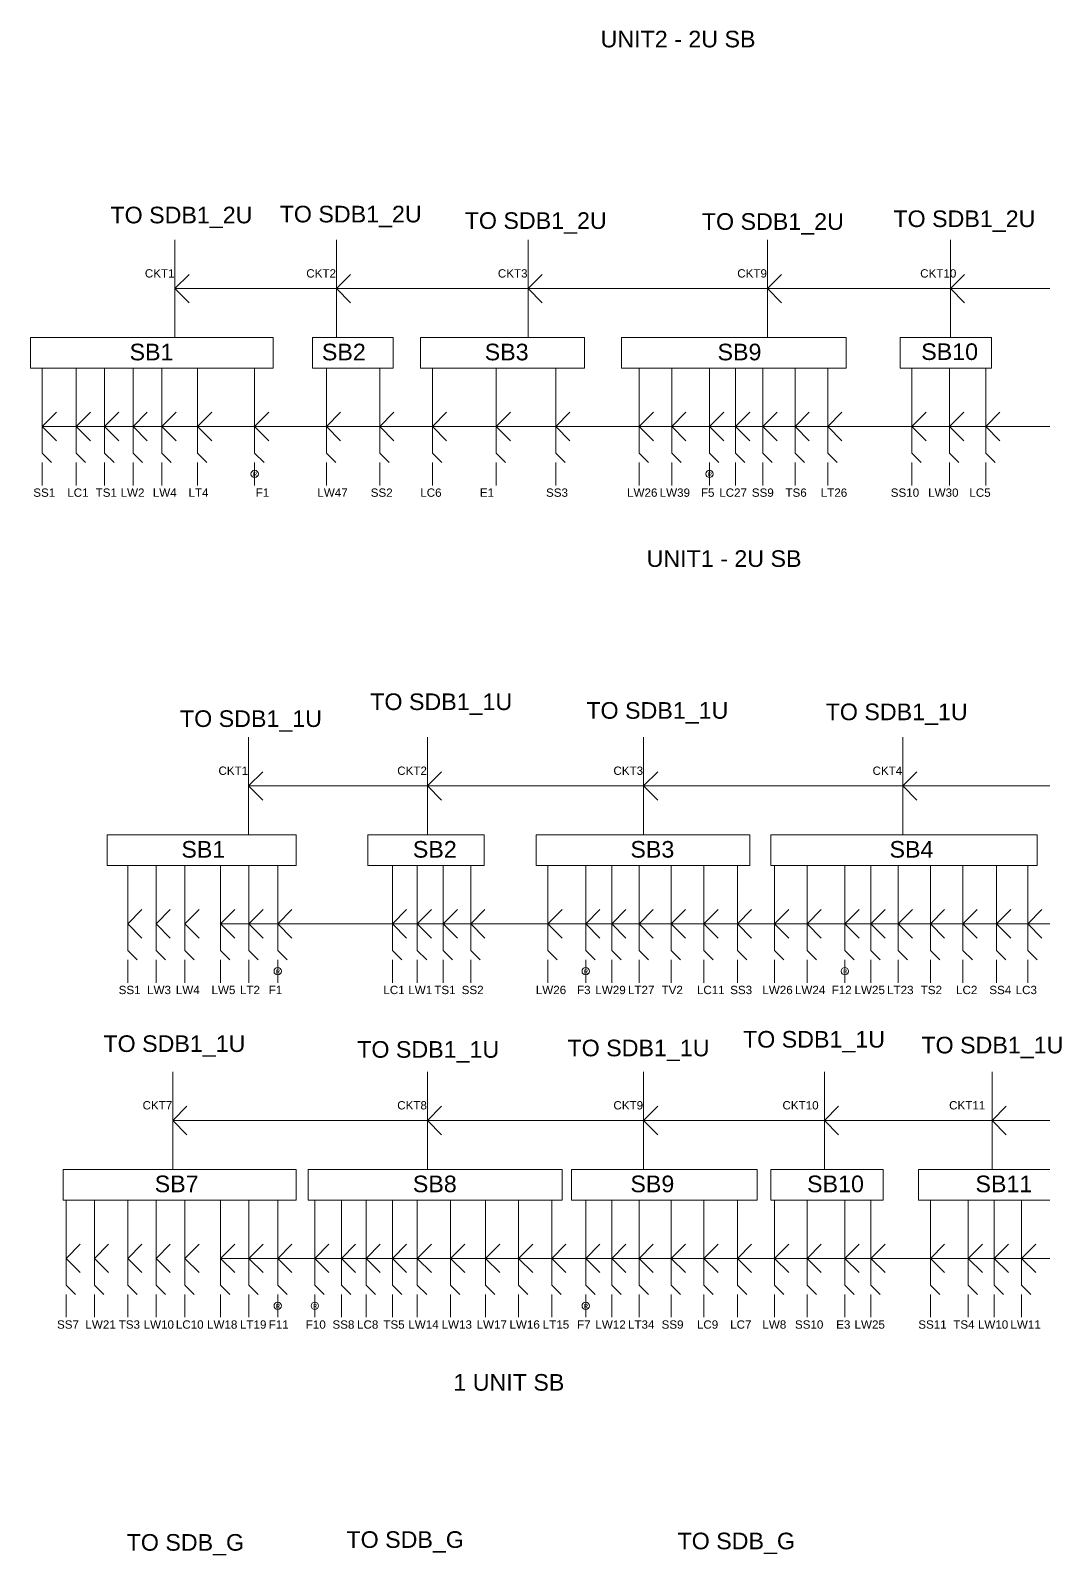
# Model space of a CAD drawing. Header units: inches. Extents: x 685 to 11694, y 256 to 9873.
# Drawn here: x 4747 to 6209, y 2736 to 4938 of the extents above; entities that cross this region are included whole.
import ezdxf

# ---------------------------------------------------------------- set-up
doc = ezdxf.new("R2010")
doc.units = ezdxf.units.IN
doc.header["$MEASUREMENT"] = 0
doc.layers.add('6.Circuits', color=255, linetype='Continuous', lineweight=15)
doc.styles.add('Text 1', font='arial.ttf', dxfattribs={"height": 6})

msp = doc.modelspace()

# ---------------------------------------------------------------- linework, layer by layer
at = {"layer": '6.Circuits'}
for p, q in [((4955.48187, 4494.46045), (4955.48187, 4635.46045)), ((5188.48187, 4494.46045), (5188.48187, 4635.46045)), ((5464.98187, 4494.46045), (5464.98187, 4635.46045)), ((5810.48187, 4494.46045), (5810.48187, 4635.46045)), ((6074.48187, 4494.46045), (6074.48187, 4635.46045)), ((4955.48187, 4564.96045), (4975.98187, 4585.46045)), ((5188.48187, 4564.96045), (5208.98187, 4585.46045)), ((5464.98187, 4564.96045), (5485.48187, 4585.46045)), ((5810.48187, 4564.96045), (5830.98187, 4585.46045)), ((6074.48187, 4564.96045), (6094.98187, 4585.46045)), ((4955.48187, 4564.96045), (7238.98187, 4564.96045)), ((4955.48187, 4564.96045), (4975.98187, 4544.46045)), ((5188.48187, 4564.96045), (5208.98187, 4544.46045)), ((5464.98187, 4564.96045), (5485.48187, 4544.46045)), ((5810.48187, 4564.96045), (5830.98187, 4544.46045)), ((6074.48187, 4564.96045), (6094.98187, 4544.46045)), ((4763.98187, 4365.96045), (4763.98187, 4449.96045)), ((4812.98187, 4365.96045), (4812.98187, 4449.96045)), ((4853.98187, 4365.96045), (4853.98187, 4449.96045)), ((4894.98187, 4365.96045), (4894.98187, 4449.96045)), ((4936.48187, 4365.96045), (4936.48187, 4449.96045)), ((4987.98187, 4365.96045), (4987.98187, 4449.96045)), ((5070.48187, 4365.96045), (5070.48187, 4449.96045)), ((5173.98187, 4365.96045), (5173.98187, 4449.96045)), ((5250.98187, 4365.96045), (5250.98187, 4449.96045)), ((5326.98187, 4365.96045), (5326.98187, 4449.96045)), ((5418.98187, 4365.96045), (5418.98187, 4449.96045)), ((5504.98187, 4365.96045), (5504.98187, 4449.96045)), ((5625.48187, 4365.96045), (5625.48187, 4449.96045)), ((5672.48187, 4365.96045), (5672.48187, 4449.96045)), ((5726.98187, 4365.96045), (5726.98187, 4449.96045)), ((5764.48187, 4365.96045), (5764.48187, 4449.96045)), ((5803.98187, 4365.96045), (5803.98187, 4449.96045)), ((5850.48187, 4365.96045), (5850.48187, 4449.96045)), ((5897.48187, 4365.96045), (5897.48187, 4449.96045)), ((6018.98187, 4365.96045), (6018.98187, 4449.96045)), ((6073.48187, 4365.96045), (6073.48187, 4449.96045)), ((6125.48187, 4365.96045), (6125.48187, 4449.96045)), ((4763.98187, 4365.96045), (4784.48187, 4386.46045)), ((4812.98187, 4365.96045), (4833.48187, 4386.46045)), ((4853.98187, 4365.96045), (4874.48187, 4386.46045)), ((4894.98187, 4365.96045), (4915.48187, 4386.46045)), ((4936.48187, 4365.96045), (4956.98187, 4386.46045)), ((4987.98187, 4365.96045), (5008.48187, 4386.46045)), ((5070.48187, 4365.96045), (5090.98187, 4386.46045)), ((5173.98187, 4365.96045), (5194.48187, 4386.46045)), ((5250.98187, 4365.96045), (5271.48187, 4386.46045)), ((5326.98187, 4365.96045), (5347.48187, 4386.46045)), ((5418.98187, 4365.96045), (5439.48187, 4386.46045)), ((5504.98187, 4365.96045), (5525.48187, 4386.46045)), ((5625.48187, 4365.96045), (5645.98187, 4386.46045)), ((5672.48187, 4365.96045), (5692.98187, 4386.46045)), ((5726.98187, 4365.96045), (5747.48187, 4386.46045)), ((5764.48187, 4365.96045), (5784.98187, 4386.46045)), ((5803.98187, 4365.96045), (5824.48187, 4386.46045)), ((5850.48187, 4365.96045), (5870.98187, 4386.46045)), ((5897.48187, 4365.96045), (5917.98187, 4386.46045)), ((6018.98187, 4365.96045), (6039.48187, 4386.46045)), ((6073.48187, 4365.96045), (6093.98187, 4386.46045)), ((6125.48187, 4365.96045), (6145.98187, 4386.46045)), ((4763.98187, 4365.96045), (7380.98187, 4365.96045)), ((4763.98187, 4365.96045), (4763.98187, 4327.46045)), ((4763.98187, 4365.96045), (4784.48187, 4345.46045)), ((4812.98187, 4365.96045), (4812.98187, 4327.46045)), ((4812.98187, 4365.96045), (4833.48187, 4345.46045)), ((4853.98187, 4365.96045), (4853.98187, 4327.46045)), ((4853.98187, 4365.96045), (4874.48187, 4345.46045)), ((4894.98187, 4365.96045), (4894.98187, 4327.46045)), ((4894.98187, 4365.96045), (4915.48187, 4345.46045)), ((4936.48187, 4365.96045), (4936.48187, 4327.46045)), ((4936.48187, 4365.96045), (4956.98187, 4345.46045)), ((4987.98187, 4365.96045), (4987.98187, 4327.46045)), ((4987.98187, 4365.96045), (5008.48187, 4345.46045)), ((5070.48187, 4365.96045), (5070.48187, 4327.46045)), ((5070.48187, 4365.96045), (5090.98187, 4345.46045)), ((5173.98187, 4365.96045), (5173.98187, 4327.46045)), ((5173.98187, 4365.96045), (5194.48187, 4345.46045)), ((5250.98187, 4365.96045), (5250.98187, 4327.46045)), ((5250.98187, 4365.96045), (5271.48187, 4345.46045)), ((5326.98187, 4365.96045), (5326.98187, 4327.46045)), ((5326.98187, 4365.96045), (5347.48187, 4345.46045)), ((5418.98187, 4365.96045), (5418.98187, 4327.46045)), ((5418.98187, 4365.96045), (5439.48187, 4345.46045)), ((5504.98187, 4365.96045), (5504.98187, 4327.46045)), ((5504.98187, 4365.96045), (5525.48187, 4345.46045)), ((5625.48187, 4365.96045), (5625.48187, 4327.46045)), ((5625.48187, 4365.96045), (5645.98187, 4345.46045)), ((5672.48187, 4365.96045), (5672.48187, 4327.46045)), ((5672.48187, 4365.96045), (5692.98187, 4345.46045)), ((5726.98187, 4365.96045), (5726.98187, 4327.46045)), ((5726.98187, 4365.96045), (5747.48187, 4345.46045)), ((5764.48187, 4365.96045), (5764.48187, 4327.46045)), ((5764.48187, 4365.96045), (5784.98187, 4345.46045)), ((5803.98187, 4365.96045), (5803.98187, 4327.46045)), ((5803.98187, 4365.96045), (5824.48187, 4345.46045)), ((5850.48187, 4365.96045), (5850.48187, 4327.46045)), ((5850.48187, 4365.96045), (5870.98187, 4345.46045)), ((5897.48187, 4365.96045), (5897.48187, 4327.46045)), ((5897.48187, 4365.96045), (5917.98187, 4345.46045)), ((6018.98187, 4365.96045), (6018.98187, 4327.46045)), ((6018.98187, 4365.96045), (6039.48187, 4345.46045)), ((6073.48187, 4365.96045), (6073.48187, 4327.46045)), ((6073.48187, 4365.96045), (6093.98187, 4345.46045)), ((6125.48187, 4365.96045), (6125.48187, 4327.46045)), ((6125.48187, 4365.96045), (6145.98187, 4345.46045)), ((4763.98187, 4327.46045), (4777.48187, 4313.96045)), ((4812.98187, 4327.46045), (4826.48187, 4313.96045)), ((4853.98187, 4327.46045), (4867.48187, 4313.96045)), ((4894.98187, 4327.46045), (4908.48187, 4313.96045)), ((4936.48187, 4327.46045), (4949.98187, 4313.96045)), ((4987.98187, 4327.46045), (5001.48187, 4313.96045)), ((5070.48187, 4327.46045), (5083.98187, 4313.96045)), ((5173.98187, 4327.46045), (5187.48187, 4313.96045)), ((5250.98187, 4327.46045), (5264.48187, 4313.96045)), ((5326.98187, 4327.46045), (5340.48187, 4313.96045)), ((5418.98187, 4327.46045), (5432.48187, 4313.96045)), ((5504.98187, 4327.46045), (5518.48187, 4313.96045)), ((5625.48187, 4327.46045), (5638.98187, 4313.96045)), ((5672.48187, 4327.46045), (5685.98187, 4313.96045)), ((5726.98187, 4327.46045), (5740.48187, 4313.96045)), ((5764.48187, 4327.46045), (5777.98187, 4313.96045)), ((5803.98187, 4327.46045), (5817.48187, 4313.96045)), ((5850.48187, 4327.46045), (5863.98187, 4313.96045)), ((5897.48187, 4327.46045), (5910.98187, 4313.96045)), ((6018.98187, 4327.46045), (6032.48187, 4313.96045)), ((6073.48187, 4327.46045), (6086.98187, 4313.96045)), ((6125.48187, 4327.46045), (6138.98187, 4313.96045)), ((4763.98187, 4313.96045), (4763.98187, 4280.96045)), ((4812.98187, 4313.96045), (4812.98187, 4280.96045)), ((4853.98187, 4313.96045), (4853.98187, 4280.96045)), ((4894.98187, 4313.96045), (4894.98187, 4280.96045)), ((4936.48187, 4313.96045), (4936.48187, 4280.96045)), ((4987.98187, 4313.96045), (4987.98187, 4280.96045)), ((5070.48187, 4313.96045), (5070.48187, 4280.96045)), ((5173.98187, 4313.96045), (5173.98187, 4280.96045)), ((5250.98187, 4313.96045), (5250.98187, 4280.96045)), ((5326.98187, 4313.96045), (5326.98187, 4280.96045)), ((5418.98187, 4313.96045), (5418.98187, 4280.96045)), ((5504.98187, 4313.96045), (5504.98187, 4280.96045)), ((5625.48187, 4313.96045), (5625.48187, 4280.96045)), ((5672.48187, 4313.96045), (5672.48187, 4280.96045)), ((5726.98187, 4313.96045), (5726.98187, 4280.96045)), ((5764.48187, 4313.96045), (5764.48187, 4280.96045)), ((5803.98187, 4313.96045), (5803.98187, 4280.96045)), ((5850.48187, 4313.96045), (5850.48187, 4280.96045)), ((5897.48187, 4313.96045), (5897.48187, 4280.96045)), ((6018.98187, 4313.96045), (6018.98187, 4280.96045)), ((6073.48187, 4313.96045), (6073.48187, 4280.96045)), ((6125.48187, 4313.96045), (6125.48187, 4280.96045)), ((5061.73847, 3776.52038), (5061.73847, 3917.52038)), ((5319.73847, 3776.52038), (5319.73847, 3917.52038)), ((5631.73847, 3776.52038), (5631.73847, 3917.52038)), ((6005.73847, 3776.52038), (6005.73847, 3917.52038)), ((5061.73847, 3847.02038), (5082.23847, 3867.52038)), ((5319.73847, 3847.02038), (5340.23847, 3867.52038)), ((5631.73847, 3847.02038), (5652.23847, 3867.52038)), ((6005.73847, 3847.02038), (6026.23847, 3867.52038)), ((5061.73847, 3847.02038), (6932.73847, 3847.02038)), ((5061.73847, 3847.02038), (5082.23847, 3826.52038)), ((5319.73847, 3847.02038), (5340.23847, 3826.52038)), ((5631.73847, 3847.02038), (5652.23847, 3826.52038)), ((6005.73847, 3847.02038), (6026.23847, 3826.52038)), ((4887.23847, 3648.02038), (4887.23847, 3732.02038)), ((4928.23847, 3648.02038), (4928.23847, 3732.02038)), ((4969.73847, 3648.02038), (4969.73847, 3732.02038)), ((5021.23847, 3648.02038), (5021.23847, 3732.02038)), ((5062.23847, 3648.02038), (5062.23847, 3732.02038)), ((5103.73847, 3648.02038), (5103.73847, 3732.02038)), ((5269.23847, 3648.02038), (5269.23847, 3732.02038)), ((5305.23847, 3648.02038), (5305.23847, 3732.02038)), ((5342.73847, 3648.02038), (5342.73847, 3732.02038)), ((5382.23847, 3648.02038), (5382.23847, 3732.02038)), ((5493.73847, 3648.02038), (5493.73847, 3732.02038)), ((5548.23847, 3648.02038), (5548.23847, 3732.02038)), ((5585.73847, 3648.02038), (5585.73847, 3732.02038)), ((5625.23847, 3648.02038), (5625.23847, 3732.02038)), ((5671.73847, 3648.02038), (5671.73847, 3732.02038)), ((5718.73847, 3648.02038), (5718.73847, 3732.02038)), ((5767.23847, 3648.02038), (5767.23847, 3732.02038)), ((5820.73847, 3648.02038), (5820.73847, 3732.02038)), ((5867.73847, 3648.02038), (5867.73847, 3732.02038)), ((5922.23847, 3648.02038), (5922.23847, 3732.02038)), ((5959.73847, 3648.02038), (5959.73847, 3732.02038)), ((5999.23847, 3648.02038), (5999.23847, 3732.02038)), ((6045.73847, 3648.02038), (6045.73847, 3732.02038)), ((6092.73847, 3648.02038), (6092.73847, 3732.02038)), ((6141.23847, 3648.02038), (6141.23847, 3732.02038)), ((6186.23847, 3648.02038), (6186.23847, 3732.02038)), ((4887.23847, 3648.02038), (4907.73847, 3668.52038)), ((4928.23847, 3648.02038), (4948.73847, 3668.52038)), ((4969.73847, 3648.02038), (4990.23847, 3668.52038)), ((5021.23847, 3648.02038), (5041.73847, 3668.52038)), ((5062.23847, 3648.02038), (5082.73847, 3668.52038)), ((5103.73847, 3648.02038), (5124.23847, 3668.52038)), ((5269.23847, 3648.02038), (5289.73847, 3668.52038)), ((5305.23847, 3648.02038), (5325.73847, 3668.52038)), ((5342.73847, 3648.02038), (5363.23847, 3668.52038)), ((5382.23847, 3648.02038), (5402.73847, 3668.52038)), ((5493.73847, 3648.02038), (5514.23847, 3668.52038)), ((5548.23847, 3648.02038), (5568.73847, 3668.52038)), ((5585.73847, 3648.02038), (5606.23847, 3668.52038)), ((5625.23847, 3648.02038), (5645.73847, 3668.52038)), ((5671.73847, 3648.02038), (5692.23847, 3668.52038)), ((5718.73847, 3648.02038), (5739.23847, 3668.52038)), ((5767.23847, 3648.02038), (5787.73847, 3668.52038)), ((5820.73847, 3648.02038), (5841.23847, 3668.52038)), ((5867.73847, 3648.02038), (5888.23847, 3668.52038)), ((5922.23847, 3648.02038), (5942.73847, 3668.52038)), ((5959.73847, 3648.02038), (5980.23847, 3668.52038)), ((5999.23847, 3648.02038), (6019.73847, 3668.52038)), ((6045.73847, 3648.02038), (6066.23847, 3668.52038)), ((6092.73847, 3648.02038), (6113.23847, 3668.52038)), ((6141.23847, 3648.02038), (6161.73847, 3668.52038)), ((6186.23847, 3648.02038), (6206.73847, 3668.52038)), ((4887.23847, 3648.02038), (4887.23847, 3609.52038)), ((4887.23847, 3648.02038), (4907.73847, 3627.52038)), ((4928.23847, 3648.02038), (4928.23847, 3609.52038)), ((4928.23847, 3648.02038), (4948.73847, 3627.52038)), ((4969.73847, 3648.02038), (4969.73847, 3609.52038)), ((4969.73847, 3648.02038), (4990.23847, 3627.52038)), ((5021.23847, 3648.02038), (5021.23847, 3609.52038)), ((5021.23847, 3648.02038), (5041.73847, 3627.52038)), ((5021.23847, 3648.02038), (7037.73847, 3648.02038)), ((5062.23847, 3648.02038), (5062.23847, 3609.52038)), ((5062.23847, 3648.02038), (5082.73847, 3627.52038)), ((5103.73847, 3648.02038), (5103.73847, 3609.52038)), ((5103.73847, 3648.02038), (5124.23847, 3627.52038)), ((5269.23847, 3648.02038), (5269.23847, 3609.52038)), ((5269.23847, 3648.02038), (5289.73847, 3627.52038)), ((5305.23847, 3648.02038), (5305.23847, 3609.52038)), ((5305.23847, 3648.02038), (5325.73847, 3627.52038)), ((5342.73847, 3648.02038), (5342.73847, 3609.52038)), ((5342.73847, 3648.02038), (5363.23847, 3627.52038)), ((5382.23847, 3648.02038), (5382.23847, 3609.52038)), ((5382.23847, 3648.02038), (5402.73847, 3627.52038)), ((5493.73847, 3648.02038), (5493.73847, 3609.52038)), ((5493.73847, 3648.02038), (5514.23847, 3627.52038)), ((5548.23847, 3648.02038), (5548.23847, 3609.52038)), ((5548.23847, 3648.02038), (5568.73847, 3627.52038)), ((5585.73847, 3648.02038), (5585.73847, 3609.52038)), ((5585.73847, 3648.02038), (5606.23847, 3627.52038)), ((5625.23847, 3648.02038), (5625.23847, 3609.52038)), ((5625.23847, 3648.02038), (5645.73847, 3627.52038)), ((5671.73847, 3648.02038), (5671.73847, 3609.52038)), ((5671.73847, 3648.02038), (5692.23847, 3627.52038)), ((5718.73847, 3648.02038), (5718.73847, 3609.52038)), ((5718.73847, 3648.02038), (5739.23847, 3627.52038)), ((5767.23847, 3648.02038), (5767.23847, 3609.52038)), ((5767.23847, 3648.02038), (5787.73847, 3627.52038)), ((5820.73847, 3648.02038), (5820.73847, 3609.52038)), ((5820.73847, 3648.02038), (5841.23847, 3627.52038)), ((5867.73847, 3648.02038), (5867.73847, 3609.52038)), ((5867.73847, 3648.02038), (5888.23847, 3627.52038)), ((5922.23847, 3648.02038), (5922.23847, 3609.52038)), ((5922.23847, 3648.02038), (5942.73847, 3627.52038)), ((5959.73847, 3648.02038), (5959.73847, 3609.52038)), ((5959.73847, 3648.02038), (5980.23847, 3627.52038)), ((5999.23847, 3648.02038), (5999.23847, 3609.52038)), ((5999.23847, 3648.02038), (6019.73847, 3627.52038)), ((6045.73847, 3648.02038), (6045.73847, 3609.52038)), ((6045.73847, 3648.02038), (6066.23847, 3627.52038)), ((6092.73847, 3648.02038), (6092.73847, 3609.52038)), ((6092.73847, 3648.02038), (6113.23847, 3627.52038)), ((6141.23847, 3648.02038), (6141.23847, 3609.52038)), ((6141.23847, 3648.02038), (6161.73847, 3627.52038)), ((6186.23847, 3648.02038), (6186.23847, 3609.52038)), ((6186.23847, 3648.02038), (6206.73847, 3627.52038)), ((4887.23847, 3609.52038), (4900.73847, 3596.02038)), ((4887.23847, 3596.02038), (4887.23847, 3563.02038)), ((4928.23847, 3609.52038), (4941.73847, 3596.02038)), ((4928.23847, 3596.02038), (4928.23847, 3563.02038)), ((4969.73847, 3609.52038), (4983.23847, 3596.02038)), ((4969.73847, 3596.02038), (4969.73847, 3563.02038)), ((5021.23847, 3609.52038), (5034.73847, 3596.02038)), ((5021.23847, 3596.02038), (5021.23847, 3563.02038)), ((5062.23847, 3609.52038), (5075.73847, 3596.02038)), ((5062.23847, 3596.02038), (5062.23847, 3563.02038)), ((5103.73847, 3609.52038), (5117.23847, 3596.02038)), ((5103.73847, 3596.02038), (5103.73847, 3563.02038)), ((5269.23847, 3609.52038), (5282.73847, 3596.02038)), ((5269.23847, 3596.02038), (5269.23847, 3563.02038)), ((5305.23847, 3609.52038), (5318.73847, 3596.02038)), ((5305.23847, 3596.02038), (5305.23847, 3563.02038)), ((5342.73847, 3609.52038), (5356.23847, 3596.02038)), ((5342.73847, 3596.02038), (5342.73847, 3563.02038)), ((5382.23847, 3609.52038), (5395.73847, 3596.02038)), ((5382.23847, 3596.02038), (5382.23847, 3563.02038)), ((5493.73847, 3609.52038), (5507.23847, 3596.02038)), ((5493.73847, 3596.02038), (5493.73847, 3563.02038)), ((5548.23847, 3609.52038), (5561.73847, 3596.02038)), ((5548.23847, 3596.02038), (5548.23847, 3563.02038)), ((5585.73847, 3609.52038), (5599.23847, 3596.02038)), ((5585.73847, 3596.02038), (5585.73847, 3563.02038)), ((5625.23847, 3609.52038), (5638.73847, 3596.02038)), ((5625.23847, 3596.02038), (5625.23847, 3563.02038)), ((5671.73847, 3609.52038), (5685.23847, 3596.02038)), ((5671.73847, 3596.02038), (5671.73847, 3563.02038)), ((5718.73847, 3609.52038), (5732.23847, 3596.02038)), ((5718.73847, 3596.02038), (5718.73847, 3563.02038)), ((5767.23847, 3609.52038), (5780.73847, 3596.02038)), ((5767.23847, 3596.02038), (5767.23847, 3563.02038)), ((5820.73847, 3609.52038), (5834.23847, 3596.02038)), ((5820.73847, 3596.02038), (5820.73847, 3563.02038)), ((5867.73847, 3609.52038), (5881.23847, 3596.02038)), ((5867.73847, 3596.02038), (5867.73847, 3563.02038)), ((5922.23847, 3609.52038), (5935.73847, 3596.02038)), ((5922.23847, 3596.02038), (5922.23847, 3563.02038)), ((5959.73847, 3609.52038), (5973.23847, 3596.02038)), ((5959.73847, 3596.02038), (5959.73847, 3563.02038)), ((5999.23847, 3609.52038), (6012.73847, 3596.02038)), ((5999.23847, 3596.02038), (5999.23847, 3563.02038)), ((6045.73847, 3609.52038), (6059.23847, 3596.02038)), ((6045.73847, 3596.02038), (6045.73847, 3563.02038)), ((6092.73847, 3609.52038), (6106.23847, 3596.02038)), ((6092.73847, 3596.02038), (6092.73847, 3563.02038)), ((6141.23847, 3609.52038), (6154.73847, 3596.02038)), ((6141.23847, 3596.02038), (6141.23847, 3563.02038)), ((6186.23847, 3609.52038), (6199.73847, 3596.02038)), ((6186.23847, 3596.02038), (6186.23847, 3563.02038)), ((4952.23847, 3293.52038), (4952.23847, 3434.52038)), ((5319.73847, 3293.52038), (5319.73847, 3434.52038)), ((5631.73847, 3293.52038), (5631.73847, 3434.52038)), ((5892.73847, 3293.52038), (5892.73847, 3434.52038)), ((6134.73847, 3293.52038), (6134.73847, 3434.52038)), ((4952.23847, 3364.02038), (4972.73847, 3384.52038)), ((5319.73847, 3364.02038), (5340.23847, 3384.52038)), ((5631.73847, 3364.02038), (5652.23847, 3384.52038)), ((5892.73847, 3364.02038), (5913.23847, 3384.52038)), ((6134.73847, 3364.02038), (6155.23847, 3384.52038)), ((4952.23847, 3364.02038), (4972.73847, 3343.52038)), ((4952.73847, 3364.02038), (6932.73847, 3364.02038)), ((5319.73847, 3364.02038), (5340.23847, 3343.52038)), ((5631.73847, 3364.02038), (5652.23847, 3343.52038)), ((5892.73847, 3364.02038), (5913.23847, 3343.52038)), ((6134.73847, 3364.02038), (6155.23847, 3343.52038)), ((4798.23847, 3165.02038), (4798.23847, 3249.02038)), ((4839.23847, 3165.02038), (4839.23847, 3249.02038)), ((4887.23847, 3165.02038), (4887.23847, 3249.02038)), ((4928.23847, 3165.02038), (4928.23847, 3249.02038)), ((4969.73847, 3165.02038), (4969.73847, 3249.02038)), ((5021.23847, 3165.02038), (5021.23847, 3249.02038)), ((5062.23847, 3165.02038), (5062.23847, 3249.02038)), ((5103.73847, 3165.02038), (5103.73847, 3249.02038)), ((5157.23847, 3165.02038), (5157.23847, 3249.02038)), ((5195.73847, 3165.02038), (5195.73847, 3249.02038)), ((5231.23847, 3165.02038), (5231.23847, 3249.02038)), ((5269.23847, 3165.02038), (5269.23847, 3249.02038)), ((5305.23847, 3165.02038), (5305.23847, 3249.02038)), ((5353.23847, 3165.02038), (5353.23847, 3249.02038)), ((5403.73847, 3165.02038), (5403.73847, 3249.02038)), ((5451.23847, 3165.02038), (5451.23847, 3249.02038)), ((5499.23847, 3165.02038), (5499.23847, 3249.02038)), ((5548.23847, 3165.02038), (5548.23847, 3249.02038)), ((5585.73847, 3165.02038), (5585.73847, 3249.02038)), ((5625.23847, 3165.02038), (5625.23847, 3249.02038)), ((5671.73847, 3165.02038), (5671.73847, 3249.02038)), ((5718.73847, 3165.02038), (5718.73847, 3249.02038)), ((5767.23847, 3165.02038), (5767.23847, 3249.02038)), ((5820.73847, 3165.02038), (5820.73847, 3249.02038)), ((5867.73847, 3165.02038), (5867.73847, 3249.02038)), ((5922.23847, 3165.02038), (5922.23847, 3249.02038)), ((5959.73847, 3165.02038), (5959.73847, 3249.02038)), ((6045.73847, 3165.02038), (6045.73847, 3249.02038)), ((6100.23847, 3165.02038), (6100.23847, 3249.02038)), ((6137.73847, 3165.02038), (6137.73847, 3249.02038)), ((6177.23847, 3165.02038), (6177.23847, 3249.02038)), ((4798.23847, 3165.02038), (4818.73847, 3185.52038)), ((4839.23847, 3165.02038), (4859.73847, 3185.52038)), ((4887.23847, 3165.02038), (4907.73847, 3185.52038)), ((4928.23847, 3165.02038), (4948.73847, 3185.52038)), ((4969.73847, 3165.02038), (4990.23847, 3185.52038)), ((5021.23847, 3165.02038), (5041.73847, 3185.52038)), ((5062.23847, 3165.02038), (5082.73847, 3185.52038)), ((5103.73847, 3165.02038), (5124.23847, 3185.52038)), ((5157.23847, 3165.02038), (5177.73847, 3185.52038)), ((5195.73847, 3165.02038), (5216.23847, 3185.52038)), ((5231.23847, 3165.02038), (5251.73847, 3185.52038)), ((5269.23847, 3165.02038), (5289.73847, 3185.52038)), ((5305.23847, 3165.02038), (5325.73847, 3185.52038)), ((5353.23847, 3165.02038), (5373.73847, 3185.52038)), ((5403.73847, 3165.02038), (5424.23847, 3185.52038)), ((5451.23847, 3165.02038), (5471.73847, 3185.52038)), ((5499.23847, 3165.02038), (5519.73847, 3185.52038)), ((5548.23847, 3165.02038), (5568.73847, 3185.52038)), ((5585.73847, 3165.02038), (5606.23847, 3185.52038)), ((5625.23847, 3165.02038), (5645.73847, 3185.52038)), ((5671.73847, 3165.02038), (5692.23847, 3185.52038)), ((5718.73847, 3165.02038), (5739.23847, 3185.52038)), ((5767.23847, 3165.02038), (5787.73847, 3185.52038)), ((5820.73847, 3165.02038), (5841.23847, 3185.52038)), ((5867.73847, 3165.02038), (5888.23847, 3185.52038)), ((5922.23847, 3165.02038), (5942.73847, 3185.52038)), ((5959.73847, 3165.02038), (5980.23847, 3185.52038)), ((6045.73847, 3165.02038), (6066.23847, 3185.52038)), ((6100.23847, 3165.02038), (6120.73847, 3185.52038)), ((6137.73847, 3165.02038), (6158.23847, 3185.52038)), ((6177.23847, 3165.02038), (6197.73847, 3185.52038)), ((4798.23847, 3165.02038), (4798.23847, 3126.52038)), ((4798.23847, 3165.02038), (4818.73847, 3144.52038)), ((4839.23847, 3165.02038), (4839.23847, 3126.52038)), ((4839.23847, 3165.02038), (4859.73847, 3144.52038)), ((4887.23847, 3165.02038), (4887.23847, 3126.52038)), ((4887.23847, 3165.02038), (4907.73847, 3144.52038)), ((4928.23847, 3165.02038), (4928.23847, 3126.52038)), ((4928.23847, 3165.02038), (4948.73847, 3144.52038)), ((4969.73847, 3165.02038), (4969.73847, 3126.52038)), ((4969.73847, 3165.02038), (4990.23847, 3144.52038)), ((5021.23847, 3165.02038), (5021.23847, 3126.52038)), ((5021.23847, 3165.02038), (5041.73847, 3144.52038)), ((5021.23847, 3165.02038), (7037.73847, 3165.02038)), ((5062.23847, 3165.02038), (5062.23847, 3126.52038)), ((5062.23847, 3165.02038), (5082.73847, 3144.52038)), ((5103.73847, 3165.02038), (5103.73847, 3126.52038)), ((5103.73847, 3165.02038), (5124.23847, 3144.52038)), ((5157.23847, 3165.02038), (5157.23847, 3126.52038)), ((5157.23847, 3165.02038), (5177.73847, 3144.52038)), ((5195.73847, 3165.02038), (5195.73847, 3126.52038)), ((5195.73847, 3165.02038), (5216.23847, 3144.52038)), ((5231.23847, 3165.02038), (5231.23847, 3126.52038)), ((5231.23847, 3165.02038), (5251.73847, 3144.52038)), ((5269.23847, 3165.02038), (5269.23847, 3126.52038)), ((5269.23847, 3165.02038), (5289.73847, 3144.52038)), ((5305.23847, 3165.02038), (5305.23847, 3126.52038)), ((5305.23847, 3165.02038), (5325.73847, 3144.52038)), ((5353.23847, 3165.02038), (5353.23847, 3126.52038)), ((5353.23847, 3165.02038), (5373.73847, 3144.52038)), ((5403.73847, 3165.02038), (5403.73847, 3126.52038)), ((5403.73847, 3165.02038), (5424.23847, 3144.52038)), ((5451.23847, 3165.02038), (5451.23847, 3126.52038)), ((5451.23847, 3165.02038), (5471.73847, 3144.52038)), ((5499.23847, 3165.02038), (5499.23847, 3126.52038)), ((5499.23847, 3165.02038), (5519.73847, 3144.52038)), ((5548.23847, 3165.02038), (5548.23847, 3126.52038)), ((5548.23847, 3165.02038), (5568.73847, 3144.52038)), ((5585.73847, 3165.02038), (5585.73847, 3126.52038)), ((5585.73847, 3165.02038), (5606.23847, 3144.52038)), ((5625.23847, 3165.02038), (5625.23847, 3126.52038)), ((5625.23847, 3165.02038), (5645.73847, 3144.52038)), ((5671.73847, 3165.02038), (5671.73847, 3126.52038)), ((5671.73847, 3165.02038), (5692.23847, 3144.52038)), ((5718.73847, 3165.02038), (5718.73847, 3126.52038)), ((5718.73847, 3165.02038), (5739.23847, 3144.52038)), ((5767.23847, 3165.02038), (5767.23847, 3126.52038)), ((5767.23847, 3165.02038), (5787.73847, 3144.52038)), ((5820.73847, 3165.02038), (5820.73847, 3126.52038)), ((5820.73847, 3165.02038), (5841.23847, 3144.52038)), ((5867.73847, 3165.02038), (5867.73847, 3126.52038)), ((5867.73847, 3165.02038), (5888.23847, 3144.52038)), ((5922.23847, 3165.02038), (5922.23847, 3126.52038)), ((5922.23847, 3165.02038), (5942.73847, 3144.52038)), ((5959.73847, 3165.02038), (5959.73847, 3126.52038)), ((5959.73847, 3165.02038), (5980.23847, 3144.52038)), ((6045.73847, 3165.02038), (6045.73847, 3126.52038)), ((6045.73847, 3165.02038), (6066.23847, 3144.52038)), ((6100.23847, 3165.02038), (6100.23847, 3126.52038)), ((6100.23847, 3165.02038), (6120.73847, 3144.52038)), ((6137.73847, 3165.02038), (6137.73847, 3126.52038)), ((6137.73847, 3165.02038), (6158.23847, 3144.52038)), ((6177.23847, 3165.02038), (6177.23847, 3126.52038)), ((6177.23847, 3165.02038), (6197.73847, 3144.52038)), ((4798.23847, 3126.52038), (4811.73847, 3113.02038)), ((4839.23847, 3126.52038), (4852.73847, 3113.02038)), ((4887.23847, 3126.52038), (4900.73847, 3113.02038)), ((4928.23847, 3126.52038), (4941.73847, 3113.02038)), ((4969.73847, 3126.52038), (4983.23847, 3113.02038)), ((5021.23847, 3126.52038), (5034.73847, 3113.02038)), ((5062.23847, 3126.52038), (5075.73847, 3113.02038)), ((5103.73847, 3126.52038), (5117.23847, 3113.02038)), ((5157.23847, 3126.52038), (5170.73847, 3113.02038)), ((5195.73847, 3126.52038), (5209.23847, 3113.02038)), ((5231.23847, 3126.52038), (5244.73847, 3113.02038)), ((5269.23847, 3126.52038), (5282.73847, 3113.02038)), ((5305.23847, 3126.52038), (5318.73847, 3113.02038)), ((5353.23847, 3126.52038), (5366.73847, 3113.02038)), ((5403.73847, 3126.52038), (5417.23847, 3113.02038)), ((5451.23847, 3126.52038), (5464.73847, 3113.02038)), ((5499.23847, 3126.52038), (5512.73847, 3113.02038)), ((5548.23847, 3126.52038), (5561.73847, 3113.02038)), ((5585.73847, 3126.52038), (5599.23847, 3113.02038)), ((5625.23847, 3126.52038), (5638.73847, 3113.02038)), ((5671.73847, 3126.52038), (5685.23847, 3113.02038)), ((5718.73847, 3126.52038), (5732.23847, 3113.02038)), ((5767.23847, 3126.52038), (5780.73847, 3113.02038)), ((5820.73847, 3126.52038), (5834.23847, 3113.02038)), ((5867.73847, 3126.52038), (5881.23847, 3113.02038)), ((5922.23847, 3126.52038), (5935.73847, 3113.02038)), ((5959.73847, 3126.52038), (5973.23847, 3113.02038)), ((6045.73847, 3126.52038), (6059.23847, 3113.02038)), ((6100.23847, 3126.52038), (6113.73847, 3113.02038)), ((6137.73847, 3126.52038), (6151.23847, 3113.02038)), ((6177.23847, 3126.52038), (6190.73847, 3113.02038)), ((4798.23847, 3113.02038), (4798.23847, 3080.02038)), ((4839.23847, 3113.02038), (4839.23847, 3080.02038)), ((4887.23847, 3113.02038), (4887.23847, 3080.02038)), ((4928.23847, 3113.02038), (4928.23847, 3080.02038)), ((4969.73847, 3113.02038), (4969.73847, 3080.02038)), ((5021.23847, 3113.02038), (5021.23847, 3080.02038)), ((5062.23847, 3113.02038), (5062.23847, 3080.02038)), ((5103.73847, 3113.02038), (5103.73847, 3080.02038)), ((5157.23847, 3113.02038), (5157.23847, 3080.02038)), ((5195.73847, 3113.02038), (5195.73847, 3080.02038)), ((5231.23847, 3113.02038), (5231.23847, 3080.02038)), ((5269.23847, 3113.02038), (5269.23847, 3080.02038)), ((5305.23847, 3113.02038), (5305.23847, 3080.02038)), ((5353.23847, 3113.02038), (5353.23847, 3080.02038)), ((5403.73847, 3113.02038), (5403.73847, 3080.02038)), ((5451.23847, 3113.02038), (5451.23847, 3080.02038)), ((5499.23847, 3113.02038), (5499.23847, 3080.02038)), ((5548.23847, 3113.02038), (5548.23847, 3080.02038)), ((5585.73847, 3113.02038), (5585.73847, 3080.02038)), ((5625.23847, 3113.02038), (5625.23847, 3080.02038)), ((5671.73847, 3113.02038), (5671.73847, 3080.02038)), ((5718.73847, 3113.02038), (5718.73847, 3080.02038)), ((5767.23847, 3113.02038), (5767.23847, 3080.02038)), ((5820.73847, 3113.02038), (5820.73847, 3080.02038)), ((5867.73847, 3113.02038), (5867.73847, 3080.02038)), ((5922.23847, 3113.02038), (5922.23847, 3080.02038)), ((5959.73847, 3113.02038), (5959.73847, 3080.02038)), ((6045.73847, 3113.02038), (6045.73847, 3080.02038)), ((6100.23847, 3113.02038), (6100.23847, 3080.02038)), ((6137.73847, 3113.02038), (6137.73847, 3080.02038)), ((6177.23847, 3113.02038), (6177.23847, 3080.02038))]:
    msp.add_line(p, q, dxfattribs=at)
for points in [[(4746.98187, 4494.46045), (5096.98187, 4494.46045), (5096.98187, 4449.96045), (4746.98187, 4449.96045)], [(5153.98187, 4494.46045), (5270.48187, 4494.46045), (5270.48187, 4449.96045), (5153.98187, 4449.96045)], [(5309.98187, 4494.46045), (5546.48187, 4494.46045), (5546.48187, 4449.96045), (5309.98187, 4449.96045)], [(5599.98187, 4494.46045), (5923.98187, 4494.46045), (5923.98187, 4449.96045), (5599.98187, 4449.96045)], [(6001.98187, 4494.46045), (6133.98187, 4494.46045), (6133.98187, 4449.96045), (6001.98187, 4449.96045)], [(4857.73847, 3776.52038), (5130.23847, 3776.52038), (5130.23847, 3732.02038), (4857.73847, 3732.02038)], [(5233.73847, 3776.52038), (5401.73847, 3776.52038), (5401.73847, 3732.02038), (5233.73847, 3732.02038)], [(5476.73847, 3776.52038), (5785.23847, 3776.52038), (5785.23847, 3732.02038), (5476.73847, 3732.02038)], [(5815.23847, 3776.52038), (6199.73847, 3776.52038), (6199.73847, 3732.02038), (5815.23847, 3732.02038)], [(4794.23847, 3293.52038), (5130.23847, 3293.52038), (5130.23847, 3249.02038), (4794.23847, 3249.02038)], [(5147.73847, 3293.52038), (5514.23847, 3293.52038), (5514.23847, 3249.02038), (5147.73847, 3249.02038)], [(5527.73847, 3293.52038), (5795.73847, 3293.52038), (5795.73847, 3249.02038), (5527.73847, 3249.02038)], [(5815.23847, 3293.52038), (5977.73847, 3293.52038), (5977.73847, 3249.02038), (5815.23847, 3249.02038)], [(6028.73847, 3293.52038), (6249.73847, 3293.52038), (6249.73847, 3249.02038), (6028.73847, 3249.02038)]]:
    msp.add_lwpolyline(points, close=True, dxfattribs=at)
for centre in [(5070.48187, 4297.46045), (5726.98187, 4297.46045), (5103.73847, 3579.52038), (5548.23847, 3579.52038), (5922.23847, 3579.52038), (5103.73847, 3096.52038), (5157.23847, 3096.52038), (5548.23847, 3096.52038)]:
    msp.add_circle(centre, 5.3033, dxfattribs=at)

# ---------------------------------------------------------------- texts
at = {"layer": '6.Circuits', "attachment_point": 1, "style": 'Text 1'}
for s, width, heights, insert, char_height in [('{\\fArial Baltic|b0|i0|c186|p34;UNIT}2{\\fArial Baltic|b0|i0|c186|p34; - 2U SB}', 247.1568428, [55.99744], (5569.72951, 4937.25229), 24), ('{\\fArial Baltic|b0|i0|c186|p34;TO SDB1_}2{\\fArial Baltic|b0|i0|c186|p34;U}', 202.9412464, [50.68478], (4862.33587, 4683.22536), 24), ('{\\fArial Baltic|b0|i0|c186|p34;TO SDB1_}2{\\fArial Baltic|b0|i0|c186|p34;U}', 202.9412464, [50.68478], (5106.57584, 4684.56624), 24), ('{\\fArial Baltic|b0|i0|c186|p34;TO SDB1_}2{\\fArial Baltic|b0|i0|c186|p34;U}', 202.9412464, [50.68478], (5373.62969, 4675.17993), 24), ('{\\fArial Baltic|b0|i0|c186|p34;TO SDB1_}2{\\fArial Baltic|b0|i0|c186|p34;U}', 202.9412464, [50.68478], (5715.8344, 4673.83888), 24), ('{\\fArial Baltic|b0|i0|c186|p34;TO SDB1_}2{\\fArial Baltic|b0|i0|c186|p34;U}', 202.9412464, [50.68478], (5992.28195, 4677.86168), 24), ('{\\fArial Baltic|b0|i0|c186|p34;CKT}1', 14.5, [12.40928], (4911.98187, 4592.96045), 12), ('{\\fArial Baltic|b0|i0|c186|p34;CKT2}', 14.5, [0], (5144.98187, 4592.96045), 12), ('{\\fArial Baltic|b0|i0|c186|p34;CKT}3', 14.5, [0], (5421.48187, 4592.96045), 12), ('{\\fArial Baltic|b0|i0|c186|p34;CKT}9', 14.5, [0], (5766.98187, 4592.96045), 12), ('{\\fArial Baltic|b0|i0|c186|p34;CKT}10', 14.5, [0], (6030.98187, 4592.96045), 12), ('{\\fArial Baltic|b0|i0|c186|p34;SB}1', 27.9601032, [24.81855], (4889.98187, 4485.46045), 24), ('{\\fArial Baltic|b0|i0|c186|p34;SB}2', 14.5, [0], (5167.48187, 4485.46045), 24), ('{\\fArial Baltic|b0|i0|c186|p34;SB}3', 14.5, [0], (5402.48187, 4485.46045), 24), ('{\\fArial Baltic|b0|i0|c186|p34;SB}9', 14.5, [0], (5738.48187, 4485.46045), 24), ('{\\fArial Baltic|b0|i0|c186|p34;SB}10', 14.5, [0], (6032.48187, 4485.96045), 24), ('R', 5.5, [0], (5067.98187, 4299.96045), 6), ('R', 5.5, [0], (5724.48187, 4299.96045), 6), ('{\\fArial Baltic|b0|i0|c186|p34;SS}1', 14.5, [0], (4750.98187, 4276.46045), 12), ('{\\fArial Baltic|b0|i0|c186|p34;L}C1', 14.5, [0], (4799.98187, 4276.46045), 12), ('{\\fArial Baltic|b0|i0|c186|p34;TS}1', 14.5, [0], (4840.98187, 4276.46045), 12), ('{\\fArial Baltic|b0|i0|c186|p34;LW2}', 14.5, [0], (4876.98187, 4276.46045), 12), ('{\\fArial Baltic|b0|i0|c186|p34;LW}4', 14.5, [0], (4923.48187, 4276.46045), 12), ('LT4', 14.5, [0], (4974.98187, 4276.46045), 12), ('{\\fArial Baltic|b0|i0|c186|p34;F}1', 14.5, [0], (5071.98187, 4276.46045), 12), ('{\\fArial Baltic|b0|i0|c186|p34;LW}47', 14.5, [0], (5160.98187, 4276.46045), 12), ('SS2', 14.5, [0], (5237.98187, 4276.46045), 12), ('LC6', 14.5, [0], (5309.48187, 4276.46045), 12), ('E1', 14.5, [0], (5395.48187, 4276.46045), 12), ('SS3', 14.5, [0], (5490.98187, 4276.46045), 12), ('{\\fArial Baltic|b0|i0|c186|p34;LW2}6', 14.5, [0], (5607.98187, 4276.46045), 12), ('{\\fArial Baltic|b0|i0|c186|p34;LW}39', 14.5, [0], (5654.98187, 4276.46045), 12), ('{\\fArial Baltic|b0|i0|c186|p34;F}5', 14.5, [0], (5714.48187, 4276.46045), 12), ('LC27', 14.5, [0], (5740.98187, 4276.46045), 12), ('SS9', 14.5, [0], (5787.98187, 4276.46045), 12), ('{\\fArial Baltic|b0|i0|c186|p34;TS}6', 14.5, [0], (5836.48187, 4276.46045), 12), ('LT26', 14.5, [0], (5887.48187, 4276.46045), 12), ('{\\fArial Baltic|b0|i0|c186|p34;SS}10', 14.5, [0], (5988.48187, 4276.46045), 12), ('{\\fArial Baltic|b0|i0|c186|p34;LW}30', 14.5, [0], (6042.48187, 4276.46045), 12), ('{\\fArial Baltic|b0|i0|c186|p34;LC}5', 14.5, [0], (6101.98187, 4276.46045), 12), ('UNIT1 - 2U{\\fArial Baltic|b0|i0|c186|p34; SB}', 247.1568428, [55.99744], (5636.13682, 4187.22965), 24), ('{\\fArial Baltic|b0|i0|c186|p34;TO SDB1}_1U', 202.9412464, [50.68478], (5237.31724, 3980.58352), 24), ('{\\fArial Baltic|b0|i0|c186|p34;TO SDB1}_1U', 202.9412464, [50.68478], (5549.18219, 3968.03523), 24), ('{\\fArial Baltic|b0|i0|c186|p34;TO SDB1}_1U', 202.9412464, [50.68478], (5894.53636, 3965.94376), 24), ('{\\fArial Baltic|b0|i0|c186|p34;TO SDB1}_1U', 202.9412464, [50.68478], (4962.66926, 3956.18624), 24), ('{\\fArial Baltic|b0|i0|c186|p34;CKT}1', 14.5, [12.40928], (5018.23847, 3875.02038), 12), ('{\\fArial Baltic|b0|i0|c186|p34;CKT}2', 14.5, [0], (5276.23847, 3875.02038), 12), ('{\\fArial Baltic|b0|i0|c186|p34;CKT}3', 14.5, [0], (5588.23847, 3875.02038), 12), ('{\\fArial Baltic|b0|i0|c186|p34;CKT}4', 14.5, [0], (5962.23847, 3875.02038), 12), ('{\\fArial Baltic|b0|i0|c186|p34;SB}1', 14.5, [0], (4964.73847, 3767.52038), 24), ('{\\fArial Baltic|b0|i0|c186|p34;SB}2', 14.5, [0], (5298.73847, 3767.52038), 24), ('{\\fArial Baltic|b0|i0|c186|p34;SB}3', 14.5, [0], (5612.73847, 3767.52038), 24), ('{\\fArial Baltic|b0|i0|c186|p34;SB}4', 14.5, [0], (5986.73847, 3767.52038), 24), ('R', 5.5, [0], (5101.23847, 3582.02038), 6), ('R', 5.5, [0], (5545.73847, 3582.02038), 6), ('R', 5.5, [0], (5919.73847, 3582.02038), 6), ('{\\fArial Baltic|b0|i0|c186|p34;SS1}', 14.5, [0], (4874.23847, 3558.52038), 12), ('{\\fArial Baltic|b0|i0|c186|p34;LW}3', 14.5, [0], (4915.23847, 3558.52038), 12), ('{\\fArial Baltic|b0|i0|c186|p34;LW}4', 14.5, [0], (4956.73847, 3558.52038), 12), ('{\\fArial Baltic|b0|i0|c186|p34;L}W{\\fArial Baltic|b0|i0|c186|p34;5}', 14.5, [0], (5008.23847, 3558.52038), 12), ('LT2', 14.5, [0], (5049.23847, 3558.52038), 12), ('F1', 14.5, [0], (5090.73847, 3558.52038), 12), ('{\\fArial Baltic|b0|i0|c186|p34;LC}1', 14.5, [0], (5256.23847, 3558.52038), 12), ('{\\fArial Baltic|b0|i0|c186|p34;L}W1', 14.5, [0], (5292.23847, 3558.52038), 12), ('TS1', 14.5, [0], (5329.73847, 3558.52038), 12), ('SS2', 14.5, [0], (5369.23847, 3558.52038), 12), ('{\\fArial Baltic|b0|i0|c186|p34;LW2}6', 14.5, [0], (5476.23847, 3558.52038), 12), ('F3', 14.5, [0], (5535.73847, 3558.52038), 12), ('{\\fArial Baltic|b0|i0|c186|p34;L}W29', 14.5, [0], (5562.23847, 3558.52038), 12), ('{\\fArial Baltic|b0|i0|c186|p34;L}T27', 14.5, [0], (5609.23847, 3558.52038), 12), ('TV2', 14.5, [0], (5657.73847, 3558.52038), 12), ('{\\fArial Baltic|b0|i0|c186|p34;LC}11', 14.5, [0], (5708.73847, 3558.52038), 12), ('SS3', 14.5, [0], (5756.73847, 3558.52038), 12), ('{\\fArial Baltic|b0|i0|c186|p34;LW2}6', 14.5, [0], (5803.23847, 3558.52038), 12), ('{\\fArial Baltic|b0|i0|c186|p34;LW2}4', 14.5, [0], (5850.23847, 3558.52038), 12), ('{\\fArial Baltic|b0|i0|c186|p34;F}12', 14.5, [0], (5903.23847, 3558.52038), 12), ('{\\fArial Baltic|b0|i0|c186|p34;LW2}5', 14.5, [0], (5936.23847, 3558.52038), 12), ('{\\fArial Baltic|b0|i0|c186|p34;LT2}3', 14.5, [0], (5983.23847, 3558.52038), 12), ('{\\fArial Baltic|b0|i0|c186|p34;T}S{\\fArial Baltic|b0|i0|c186|p34;2}', 14.5, [0], (6031.73847, 3558.52038), 12), ('{\\fArial Baltic|b0|i0|c186|p34;LC}2', 14.5, [0], (6082.73847, 3558.52038), 12), ('{\\fArial Baltic|b0|i0|c186|p34;SS}4', 14.5, [0], (6130.73847, 3558.52038), 12), ('{\\fArial Baltic|b0|i0|c186|p34;L}C3', 14.5, [0], (6168.73847, 3558.52038), 12), ('{\\fArial Baltic|b0|i0|c186|p34;TO SDB1}_1U', 202.9412464, [50.68478], (4852.19505, 3487.01459), 24), ('{\\fArial Baltic|b0|i0|c186|p34;TO SDB1}_1U', 202.9412464, [50.68478], (5218.47955, 3478.64907), 24), ('{\\fArial Baltic|b0|i0|c186|p34;TO SDB1}_1U', 202.9412464, [50.68478], (5521.97262, 3480.74036), 24), ('{\\fArial Baltic|b0|i0|c186|p34;TO SDB1}_1U', 202.9412464, [50.68478], (5775.23229, 3493.28882), 24), ('{\\fArial Baltic|b0|i0|c186|p34;TO SDB1}_1U', 202.9412464, [50.68478], (6032.67811, 3484.92312), 24), ('{\\fArial Baltic|b0|i0|c186|p34;CKT}7', 14.5, [12.40928], (4908.73847, 3392.02038), 12), ('{\\fArial Baltic|b0|i0|c186|p34;CKT}8', 23.3945413, [11.66871], (5276.23847, 3392.02038), 12), ('{\\fArial Baltic|b0|i0|c186|p34;CKT}9', 14.5, [0], (5588.23847, 3392.02038), 12), ('{\\fArial Baltic|b0|i0|c186|p34;CKT}10', 14.5, [0], (5832.23847, 3392.02038), 12), ('{\\fArial Baltic|b0|i0|c186|p34;CKT}11', 14.5, [0], (6072.73847, 3392.02038), 12), ('{\\fArial Baltic|b0|i0|c186|p34;SB}7', 14.5, [0], (4926.23847, 3284.52038), 24), ('{\\fArial Baltic|b0|i0|c186|p34;SB}8', 14.5, [0], (5298.73847, 3284.52038), 24), ('{\\fArial Baltic|b0|i0|c186|p34;SB}9', 14.5, [0], (5612.73847, 3284.52038), 24), ('{\\fArial Baltic|b0|i0|c186|p34;SB}10', 14.5, [0], (5867.73847, 3284.52038), 24), ('{\\fArial Baltic|b0|i0|c186|p34;SB}11', 14.5, [0], (6110.73847, 3284.52038), 24), ('R', 5.5, [0], (5101.23847, 3099.02038), 6), ('R', 5.5, [0], (5154.73847, 3099.02038), 6), ('R', 5.5, [0], (5545.73847, 3099.02038), 6), ('{\\fArial Baltic|b0|i0|c186|p34;SS}7', 17.2573897, [0], (4785.23847, 3075.52038), 12), ('{\\fArial Baltic|b0|i0|c186|p34;LW}21', 14.5, [0], (4826.23847, 3075.52038), 12), ('TS3', 14.5, [0], (4874.23847, 3075.52038), 12), ('{\\fArial Baltic|b0|i0|c186|p34;LW}10', 14.5, [0], (4910.23847, 3075.52038), 12), ('{\\fArial Baltic|b0|i0|c186|p34;L}C10', 14.5, [0], (4956.73847, 3075.52038), 12), ('{\\fArial Baltic|b0|i0|c186|p34;LW}18', 14.5, [0], (5001.73847, 3075.52038), 12), ('{\\fArial Baltic|b0|i0|c186|p34;LT}19', 14.5, [0], (5049.23847, 3075.52038), 12), ('{\\fArial Baltic|b0|i0|c186|p34;F}11', 14.5, [0], (5090.73847, 3075.52038), 12), ('F10', 14.5, [0], (5144.23847, 3075.52038), 12), ('{\\fArial Baltic|b0|i0|c186|p34;SS}8', 14.5, [0], (5182.73847, 3075.52038), 12), ('LC8', 14.5, [0], (5218.23847, 3075.52038), 12), ('TS5', 14.5, [0], (5256.23847, 3075.52038), 12), ('{\\fArial Baltic|b0|i0|c186|p34;L}W14', 14.5, [0], (5292.23847, 3075.52038), 12), ('LW13', 14.5, [0], (5340.23847, 3075.52038), 12), ('LW17', 14.5, [0], (5390.73847, 3075.52038), 12), ('LW16', 14.5, [0], (5438.23847, 3075.52038), 12), ('LT15', 14.5, [0], (5486.23847, 3075.52038), 12), ('{\\fArial Baltic|b0|i0|c186|p34;F}7', 14.5, [0], (5535.73847, 3075.52038), 12), ('{\\fArial Baltic|b0|i0|c186|p34;LW}12', 14.5, [0], (5562.23847, 3075.52038), 12), ('{\\fArial Baltic|b0|i0|c186|p34;LT}34', 14.5, [0], (5609.23847, 3075.52038), 12), ('SS9', 14.5, [0], (5657.73847, 3075.52038), 12), ('{\\fArial Baltic|b0|i0|c186|p34;LC}9', 14.5, [0], (5708.73847, 3075.52038), 12), ('LC7', 14.5, [0], (5756.73847, 3075.52038), 12), ('{\\fArial Baltic|b0|i0|c186|p34;LW}8', 14.5, [0], (5803.23847, 3075.52038), 12), ('SS10', 14.5, [0], (5850.23847, 3075.52038), 12), ('E{\\fArial Baltic|b0|i0|c186|p34;3}', 14.5, [0], (5909.73847, 3075.52038), 12), ('{\\fArial Baltic|b0|i0|c186|p34;LW2}5', 14.5, [0], (5936.23847, 3075.52038), 12), ('{\\fArial Baltic|b0|i0|c186|p34;SS}11', 14.5, [0], (6028.23847, 3075.52038), 12), ('TS4', 14.5, [0], (6078.73847, 3075.52038), 12), ('{\\fArial Baltic|b0|i0|c186|p34;LW}10', 14.5, [0], (6114.23847, 3075.52038), 12), ('{\\fArial Baltic|b0|i0|c186|p34;L}W11', 14.5, [0], (6161.23847, 3075.52038), 12), ('1 UNIT{\\fArial Baltic|b0|i0|c186|p34; SB}', 247.1568428, [55.99744], (5357.23847, 2998.02038), 24), ('{\\fArial Baltic|b0|i0|c186|p34;TO SDB}_G', 185.3292191, [50.15135], (4885.73847, 2767.02038), 24), ('{\\fArial Baltic|b0|i0|c186|p34;TO SDB}_G', 185.3292191, [50.15135], (5202.93168, 2771.08369), 24), ('{\\fArial Baltic|b0|i0|c186|p34;TO SDB}_G', 185.3292191, [50.15135], (5680.75508, 2769.05203), 24)]:
    msp.add_mtext_dynamic_manual_height_columns(s, width=width, gutter_width=30, heights=heights, dxfattribs=dict(at, insert=insert, char_height=char_height))

doc.saveas('drawing.dxf')
